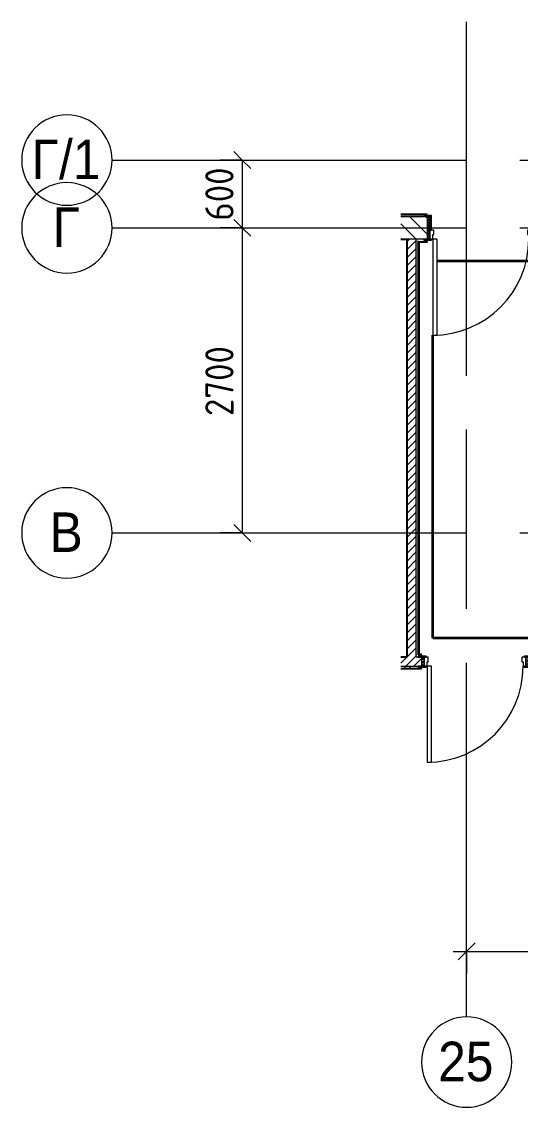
# Model space of a CAD drawing. Header units: millimetres. Extents: x 88919 to 135993, y -1987 to 12871.
# Drawn here: x 88919 to 93335, y 2716 to 12325 of the extents above; entities that cross this region are included whole.
import ezdxf

# ---------------------------------------------------------------- set-up
doc = ezdxf.new("R2010")
doc.units = ezdxf.units.MM
doc.linetypes.add('Осевая', pattern=[3175, 635, -476.25, 1587.5, -476.25])
for name, color, linetype, lineweight in [('A-ANNO-DIMS', 7, 'Continuous', 9), ('A-ANNO-DIMS-100', 7, 'Continuous', 9), ('A-DETL-1', 7, 'Continuous', 35), ('A-DOOR', 7, 'Continuous', 9), ('A-DOOR-1', 7, 'Continuous', 13), ('A-DOOR-FRAM', 7, 'Continuous', 13), ('A-DOOR-FRAM-1', 7, 'Continuous', 9), ('A-WALL-2', 7, 'Continuous', 9), ('I-WALL', 7, 'Continuous', 9), ('Оси', 7, 'Continuous', 9), ('Оси-1', 7, 'Continuous', 20), ('Оси-2', 7, 'Осевая', 9)]:
    doc.layers.add(name, color=color, linetype=linetype, lineweight=lineweight)
doc.layers.add('A-WALL-1', color=7, linetype='Continuous', lineweight=25, true_color=0x3c3c3c)
doc.layers.add('A-WALL-FNSH-1', color=7, linetype='Continuous', lineweight=13, true_color=0x3c3c3c)
doc.styles.add('Arial', font='arial.ttf', dxfattribs={"width": 0.9, "height": 350})
doc.styles.add('ISOCPEUR', font='isocpeur.ttf', dxfattribs={"width": 0.9, "height": 250})
doc.dimstyles.new('ISO-2_5_0_9К_БОЛЬШОЙ', dxfattribs={"dimscale": 304.8, "dimtxt": 248.995294, "dimasz": 0.492126, "dimexe": 0.393701, "dimexo": 0.984252, "dimgap": 0, "dimtad": 1, "dimdec": 0, "dimrnd": 10, "dimzin": 0, "dimdsep": 46, "dimtxsty": 'ISOCPEUR', "dimblk1": 'OBLIQUE', "dimblk2": 'OBLIQUE', "dimsah": 1, "dimcen": 0.09, "dimdle": 0.393701, "dimazin": 0, "dimtfac": 1, "dimtdec": 4, "dimtix": 1, "dimtmove": 0, "dimatfit": 3, "dimfxl": 1, "dimtvp": 1, "dimtolj": 1, "dimtzin": 0, "dimarcsym": 2})
pattern_1 = [(45, (0, 0), (-35.35534, 35.35534), [])]
pattern_2 = [(0, (0, 0), (121.92, 30.48), [10.058, -81.382, 10.058, -81.382, -487.68]), (0, (0, 0), (121.92, 30.48), [-182.88, 10.058, -172.822, 10.058, -81.382, -213.36]), (0, (0, 0), (121.92, 30.48), [-457.2, 10.058, -50.902, 10.058, -142.342]), (120, (45.72, 15.24), (-87.356454, 90.345817), [10.058, -81.382, 10.058, -81.382, -487.68]), (120, (45.72, 15.24), (-87.356454, 90.345817), [-182.88, 10.058, -172.822, 10.058, -81.382, -213.36]), (120, (45.72, 15.24), (-87.356454, 90.345817), [-457.2, 10.058, -50.902, 10.058, -142.342]), (240, (60.96, 76.2), (-34.563546, -120.825817), [10.058, -81.382, 10.058, -81.382, -487.68]), (240, (60.96, 76.2), (-34.563546, -120.825817), [-182.88, 10.058, -172.822, 10.058, -81.382, -213.36]), (240, (60.96, 76.2), (-34.563546, -120.825817), [-457.2, 10.058, -50.902, 10.058, -142.342])]

# ---------------------------------------------------------------- blocks, each defined once
blk = doc.blocks.new('110_Дверь_СКБ_1Ст_Внутренняя1 - Д-8 950x2100h_охрана-31784688-План разверток пом_3_27_ Этаж 3')
at = {"layer": 'A-DOOR'}
h = blk.add_hatch(dxfattribs=at)
h.set_pattern_fill('FP_5', color=256, style=0, pattern_type=2)
h.set_pattern_definition([(135, (1826.41, 164.685), (-14.14214, -14.14214), []), (225, (1826.41, 164.685), (14.14214, -14.14214), [])])
h.paths.add_polyline_path([(487.5, 100), (462.5, 100), (462.5, -100), (487.5, -100)])
at = {"layer": 'A-DOOR-FRAM-1'}
h = blk.add_hatch(dxfattribs=at)
h.set_pattern_fill('FP_6', color=256, style=0, pattern_type=2)
h.set_pattern_definition([(45, (-296.384, 164.685), (-14.1421, 14.1421), []), (135, (-296.384, 164.685), (-14.1421, -14.1421), [])])
h.paths.add_polyline_path([(-459.3, 100), (-462.5, 100), (-462.5, -100), (-437.5, -100), (-437.5, 100)])
at = {"layer": 'A-DOOR'}
blk.add_arc((437.5, 100), 850, 90, 180, dxfattribs=at)
at = {"layer": 'A-DOOR-1'}
for p, q in [((437.5, 950), (397.5, 950)), ((397.5, 950), (397.5, 100)), ((437.5, 100), (437.5, 950)), ((397.5, 100), (437.5, 100))]:
    blk.add_line(p, q, dxfattribs=at)
at = {"layer": 'A-DOOR-FRAM'}
for p, q in [((-422.5, 108), (-492.5, 108)), ((-492.5, 108), (-492.5, 100)), ((-492.5, 100), (-422.5, 100)), ((-437.5, 100), (-462.5, 100)), ((-462.5, 100), (-462.5, -100)), ((-412.5, 100), (-437.5, 100)), ((-437.5, 100), (-437.5, 20)), ((-437.5, -100), (-437.5, 100)), ((-422.5, 100), (-437.5, 100)), ((-437.5, 100), (-437.5, 99)), ((-437.5, 99), (-422.5, 99)), ((-422.5, 100), (-422.5, 108)), ((-422.5, 99), (-422.5, 100)), ((-412.5, 60), (-412.5, 100)), ((437.5, 100), (437.5, 60)), ((462.5, 100), (437.5, 100)), ((517.5, 108), (447.5, 108)), ((447.5, 108), (447.5, 100)), ((462.5, 100), (447.5, 100)), ((447.5, 100), (447.5, 99)), ((447.5, 100), (517.5, 100)), ((447.5, 99), (462.5, 99)), ((462.5, 20), (462.5, 100)), ((487.5, 100), (462.5, 100)), ((462.5, 100), (462.5, -100)), ((462.5, 99), (462.5, 100)), ((487.5, -100), (487.5, 100)), ((517.5, 100), (517.5, 108)), ((-437.5, 20), (-402.5, 20)), ((-422.5, 20), (-437.5, 20)), ((-437.5, 20), (-437.5, -100)), ((-422.5, -100), (-422.5, 20)), ((-402.5, 60), (-412.5, 60)), ((-402.5, 20), (-402.5, 60)), ((437.5, 60), (427.5, 60)), ((427.5, 60), (427.5, 20)), ((427.5, 20), (462.5, 20)), ((462.5, 20), (447.5, 20)), ((447.5, 20), (447.5, -100)), ((462.5, -100), (462.5, 20)), ((-422.5, -100), (-492.5, -100)), ((-492.5, -100), (-492.5, -108)), ((-492.5, -108), (-422.5, -108)), ((-462.5, -100), (-437.5, -100)), ((-437.5, -100), (-422.5, -100)), ((-422.5, -108), (-422.5, -100)), ((447.5, -100), (462.5, -100)), ((517.5, -100), (447.5, -100)), ((447.5, -100), (447.5, -108)), ((447.5, -108), (517.5, -108)), ((462.5, -100), (487.5, -100)), ((517.5, -108), (517.5, -100))]:
    blk.add_line(p, q, dxfattribs=at)
blk = doc.blocks.new('110_Дверь_СКБ_1Ст_Внутренняя1 - Д-8 950x2100h_охрана-32224770-План разверток пом_3_27_ Этаж 3')
at = {"layer": 'A-DOOR'}
h = blk.add_hatch(dxfattribs=at)
h.set_pattern_fill('FP_7', color=256, style=0, pattern_type=2)
h.set_pattern_definition([(135, (1826.41, 104.685), (-14.14214, -14.14214), []), (225, (1826.41, 104.685), (14.14214, -14.14214), [])])
h.paths.add_polyline_path([(487.5, 40), (462.5, 40), (462.5, -40), (487.5, -40), (487.5, -14.4)])
at = {"layer": 'A-DOOR-FRAM-1'}
h = blk.add_hatch(dxfattribs=at)
h.set_pattern_fill('FP_8', color=256, style=0, pattern_type=2)
h.set_pattern_definition([(45, (-296.384, 104.685), (-14.1421, 14.1421), []), (135, (-296.384, 104.685), (-14.1421, -14.1421), [])])
h.paths.add_polyline_path([(-437.5, 40), (-462.5, 40), (-462.5, -40), (-437.5, -40), (-437.5, -14.4)])
at = {"layer": 'A-DOOR'}
blk.add_arc((437.5, 40), 850, 90, 180, dxfattribs=at)
at = {"layer": 'A-DOOR-1'}
for p, q in [((437.5, 890), (397.5, 890)), ((397.5, 890), (397.5, 40)), ((437.5, 40), (437.5, 890)), ((397.5, 40), (437.5, 40))]:
    blk.add_line(p, q, dxfattribs=at)
at = {"layer": 'A-DOOR-FRAM'}
for p, q in [((-422.5, 48), (-492.5, 48)), ((-492.5, 48), (-492.5, 40)), ((-492.5, 40), (-422.5, 40)), ((-437.5, 40), (-462.5, 40)), ((-462.5, 40), (-462.5, -40)), ((-412.5, 40), (-437.5, 40)), ((-437.5, 40), (-437.5, -40)), ((-437.5, -40), (-437.5, 40)), ((-422.5, 40), (-437.5, 40)), ((-437.5, 40), (-437.5, 39)), ((-437.5, 39), (-422.5, 39)), ((-422.5, 40), (-422.5, 48)), ((-422.5, 39), (-422.5, 40)), ((-412.5, 0), (-412.5, 40)), ((-402.5, 0), (-412.5, 0)), ((-402.5, -40), (-402.5, 0)), ((437.5, 0), (427.5, 0)), ((427.5, 0), (427.5, -40)), ((437.5, 40), (437.5, 0)), ((462.5, 40), (437.5, 40)), ((517.5, 48), (447.5, 48)), ((447.5, 48), (447.5, 40)), ((462.5, 40), (447.5, 40)), ((447.5, 40), (447.5, 39)), ((447.5, 40), (517.5, 40)), ((447.5, 39), (462.5, 39)), ((462.5, -40), (462.5, 40)), ((487.5, 40), (462.5, 40)), ((462.5, 40), (462.5, -40)), ((462.5, 39), (462.5, 40)), ((487.5, -40), (487.5, 40)), ((517.5, 40), (517.5, 48)), ((-422.5, -40), (-492.5, -40)), ((-492.5, -40), (-492.5, -48)), ((-492.5, -48), (-422.5, -48)), ((-462.5, -40), (-437.5, -40)), ((-422.5, -39), (-437.5, -39)), ((-437.5, -39), (-437.5, -40)), ((-437.5, -40), (-402.5, -40)), ((-437.5, -40), (-422.5, -40)), ((-422.5, -40), (-422.5, -39)), ((-422.5, -48), (-422.5, -40)), ((427.5, -40), (462.5, -40)), ((462.5, -39), (447.5, -39)), ((447.5, -39), (447.5, -40)), ((447.5, -40), (462.5, -40)), ((517.5, -40), (447.5, -40)), ((447.5, -40), (447.5, -48)), ((447.5, -48), (517.5, -48)), ((462.5, -40), (462.5, -39)), ((462.5, -40), (487.5, -40)), ((517.5, -48), (517.5, -40))]:
    blk.add_line(p, q, dxfattribs=at)
blk = doc.blocks.new('Ось сетки - D8-29747960-План разверток пом_3_27_ Этаж 3')
at = {"layer": 'Оси-1'}
for start, end in [(360, 180), (180, 360)]:
    blk.add_arc((0, 0), 4, start, end, dxfattribs=at)
blk = doc.blocks.new('DIMBLOCK1-План разверток пом_3_27_ Этаж 3')
at = {"layer": 'A-ANNO-DIMS-100', "lineweight": 20}
for p, q in [((90872.1, 11100), (90797.1, 11175)), ((90872.1, 11100), (90947.1, 11025)), ((90872.1, 10500), (90797.1, 10575)), ((90872.1, 10500), (90947.1, 10425))]:
    blk.add_line(p, q, dxfattribs=at)
at = {"layer": 'A-ANNO-DIMS-100'}
for p, q in [((90678.1, 11100), (90992.1, 11100)), ((90872.1, 11100), (90678.1, 11100)), ((90872.1, 11100), (90872.1, 10500)), ((90678.1, 10500), (90992.1, 10500)), ((90872.1, 10500), (90678.1, 10500))]:
    blk.add_line(p, q, dxfattribs=at)
at = {"layer": 'A-ANNO-DIMS-100', "color": 0, "insert": (90545.4, 10563), "char_height": 250, "width": 568.858, "attachment_point": 1, "rotation": 90, "line_spacing_factor": 1.149209, "style": 'ISOCPEUR'}
blk.add_mtext('600', dxfattribs=at)
blk = doc.blocks.new('_Oblique')
at = {"color": 0, "linetype": 'ByBlock', "lineweight": -2}
blk.add_line((-0.5, -0.5), (0.5, 0.5), dxfattribs=at)
blk = doc.blocks.new('DIMBLOCK2-План разверток пом_3_27_ Этаж 3')
at = {"layer": 'A-ANNO-DIMS-100', "lineweight": 20}
for p, q in [((90872.1, 10500), (90797.1, 10575)), ((90872.1, 10500), (90947.1, 10425)), ((90872.1, 7800), (90797.1, 7875)), ((90872.1, 7800), (90947.1, 7725))]:
    blk.add_line(p, q, dxfattribs=at)
at = {"layer": 'A-ANNO-DIMS-100'}
for p, q in [((90678.1, 10500), (90992.1, 10500)), ((90872.1, 10500), (90678.1, 10500)), ((90872.1, 10500), (90872.1, 7800)), ((90678.1, 7800), (90992.1, 7800)), ((90872.1, 7800), (90678.1, 7800))]:
    blk.add_line(p, q, dxfattribs=at)
at = {"layer": 'A-ANNO-DIMS-100', "color": 0, "insert": (90545.4, 8834), "char_height": 250, "width": 758.478, "attachment_point": 1, "rotation": 90, "line_spacing_factor": 1.149209, "style": 'ISOCPEUR'}
blk.add_mtext('2700', dxfattribs=at)
blk = doc.blocks.new('DIMBLOCK3-План разверток пом_3_27_ Этаж 3')
at = {"layer": 'A-ANNO-DIMS-100'}
for p, q in [((92860, 3901), (92860, 4215)), ((94660, 3901), (94660, 4215)), ((92740, 4095), (94660, 4095)), ((92860, 4095), (92860, 3901)), ((94660, 4095), (94660, 3901))]:
    blk.add_line(p, q, dxfattribs=at)
at = {"layer": 'A-ANNO-DIMS-100', "lineweight": 20}
for p, q in [((92860, 4095), (92935, 4170)), ((94660, 4095), (94735, 4170)), ((92860, 4095), (92785, 4020)), ((94660, 4095), (94585, 4020))]:
    blk.add_line(p, q, dxfattribs=at)
at = {"layer": 'A-ANNO-DIMS-100', "color": 0, "insert": (93465.5, 4421.6), "char_height": 250, "width": 706.764, "attachment_point": 1, "line_spacing_factor": 1.149209, "style": 'ISOCPEUR'}
blk.add_mtext('1800', dxfattribs=at)

msp = doc.modelspace()

# ---------------------------------------------------------------- hatches: boundary and pattern name
at = {"layer": 'I-WALL'}
h = msp.add_hatch(dxfattribs=at)
h.set_pattern_fill('FP_9', color=256, style=0, pattern_type=2)
h.set_pattern_definition([(135, (0, 0), (-70.71068, -70.71068), [])])
h.paths.add_polyline_path([(101610, 10400), (101706, 10400), (101706, 10600), (101610, 10600)])
h.paths.add_polyline_path([(94190, 10400), (94210, 10400), (94210, 10600), (93460, 10600), (93460, 10400), (93490, 10400)])
h.paths.add_polyline_path([(92430, 10400), (92510, 10400), (92510, 10600), (92278.4, 10600), (92278.4, 10400), (92410, 10400)])
h = msp.add_hatch(dxfattribs=at)
h.set_pattern_fill('FP_1', color=256, style=0, pattern_type=2)
h.set_pattern_definition(pattern_1)
h.paths.add_polyline_path([(92410, 6700), (92410, 10400), (92330, 10400), (92330, 6700)])
h = msp.add_hatch(dxfattribs=at)
h.set_pattern_fill('FP_10', color=256, style=0, pattern_type=2)
h.set_pattern_definition(pattern_2)
h.paths.add_polyline_path([(92430, 6720), (92430, 10400), (92410, 10400), (92410, 6720)])
h = msp.add_hatch(dxfattribs=at)
h.set_pattern_fill('FP_10', color=256, style=0, pattern_type=2)
h.set_pattern_definition(pattern_2)
h.paths.add_polyline_path([(94190, 10380), (94190, 10400), (93490, 10400), (93490, 10392), (93460, 10392), (93460, 10380), (93490, 10380)])
h.paths.add_polyline_path([(92439, 10380), (92510, 10380), (92510, 10392), (92480, 10392.5), (92480, 10400), (92430, 10400), (92430, 10380)])
h = msp.add_hatch(dxfattribs=at)
h.set_pattern_fill('FP_1', color=256, style=0, pattern_type=2)
h.set_pattern_definition(pattern_1)
h.paths.add_polyline_path([(94210, 6620), (94210, 6700), (93410, 6700), (93410, 6620), (94190, 6620)])
h.paths.add_polyline_path([(92460, 6620), (92460, 6700), (92278.4, 6700), (92278.4, 6620), (92430, 6620)])
h = msp.add_hatch(dxfattribs=at)
h.set_pattern_fill('FP_10', color=256, style=0, pattern_type=2)
h.set_pattern_definition(pattern_2)
h.paths.add_polyline_path([(93456.8, 6700), (94190, 6700), (94190, 6720), (93410, 6720), (93410, 6708), (93440, 6708), (93440, 6700)])
h.paths.add_polyline_path([(92430, 6700), (92430, 6708), (92460, 6708), (92460, 6720), (92410, 6720), (92410, 6700)])
h = msp.add_hatch(dxfattribs=at)
h.set_pattern_fill('FP_10', color=256, style=0, pattern_type=2)
h.set_pattern_definition(pattern_2)
h.paths.add_polyline_path([(94189, 6600), (94190, 6600), (94190, 6620), (93440, 6619.2), (93440, 6612), (93410, 6612), (93410, 6600), (94046, 6600)])
h.paths.add_polyline_path([(92278.4, 6600), (92460, 6600), (92460, 6612), (92430, 6612), (92430, 6620), (92278.4, 6620), (92278.4, 6611.1)])

# ---------------------------------------------------------------- linework, layer by layer
at = {"layer": 'A-DETL-1'}
for p, q in [((92600, 10207.5), (93680.5, 10207.5)), ((92560, 6867.5), (92560, 9550)), ((93603.8, 6867.5), (92560, 6867.5))]:
    msp.add_line(p, q, dxfattribs=at)
at = {"layer": 'A-WALL-1'}
for p, q in [((92480, 10600), (92278.4, 10600)), ((92278.4, 10400), (92330, 10400)), ((92330, 10400), (92330, 6700)), ((92510, 10380), (92510, 10392)), ((92330, 6700), (92278.4, 6700)), ((92460, 6708), (92460, 6720)), ((92278.4, 6600), (92460, 6600)), ((92460, 6600), (92460, 6612))]:
    msp.add_line(p, q, dxfattribs=at)
at = {"layer": 'A-WALL-2'}
for p, q in [((92480, 10400), (92330, 10400)), ((92410, 10400), (92410, 6700)), ((92430, 6700), (92410, 6700)), ((92278.4, 6620), (92430, 6620))]:
    msp.add_line(p, q, dxfattribs=at)
at = {"layer": 'A-WALL-FNSH-1'}
for p, q in [((92510, 10621), (92278.4, 10621)), ((92278.4, 10620), (92510, 10620)), ((92510, 10620), (92510, 10621)), ((92278.4, 6599), (92460, 6599)), ((92460, 6599), (92460, 6600))]:
    msp.add_line(p, q, dxfattribs=at)
at = {"layer": 'I-WALL'}
for p, q in [((92430, 6720), (92430, 10380)), ((92430, 10380), (92510, 10380)), ((92510, 10371), (92510, 10380)), ((92439, 10371), (92439, 6729)), ((92510, 10371), (92439, 10371)), ((92439, 6729), (92460, 6729)), ((92460, 6720), (92460, 6729)), ((92460, 6720), (92430, 6720))]:
    msp.add_line(p, q, dxfattribs=at)
at = {"layer": 'Оси'}
for p, q in [((92860, 9824.5), (92860, 12324.5)), ((89719.3, 11100), (92219.3, 11100)), ((89719.3, 10500), (92219.3, 10500)), ((89719.3, 7800), (92219.3, 7800)), ((92860, 3515.8), (92860, 6015.8))]:
    msp.add_line(p, q, dxfattribs=at)
at = {"layer": 'Оси-2'}
for p, q in [((92219.3, 11100), (99956.6, 11100)), ((92219.3, 10500), (99956.6, 10500)), ((92860, 6015.8), (92860, 9824.5)), ((92219.3, 7800), (99956.6, 7800))]:
    msp.add_line(p, q, dxfattribs=at)

# ---------------------------------------------------------------- block references
at = {"layer": 'A-DOOR', "rotation": 180}
for name, p in [('110_Дверь_СКБ_1Ст_Внутренняя1 - Д-8 950x2100h_охрана-31784688-План разверток пом_3_27_ Этаж 3', (92997.5, 10500)), ('110_Дверь_СКБ_1Ст_Внутренняя1 - Д-8 950x2100h_охрана-32224770-План разверток пом_3_27_ Этаж 3', (92947.5, 6660))]:
    msp.add_blockref(name, p, dxfattribs=at)
at = {"layer": 'Оси-1', "xscale": 99.99999999999993, "yscale": 99.99999999999993, "zscale": 99.99999999999993, "rotation": 269.9999999999994}
for p in [(89319.3, 11100), (89319.3, 10500), (89319.3, 7800)]:
    msp.add_blockref('Ось сетки - D8-29747960-План разверток пом_3_27_ Этаж 3', p, dxfattribs=at)
at = {"layer": 'Оси-1', "xscale": 99.99999999999993, "yscale": 99.99999999999993, "zscale": 99.99999999999993}
msp.add_blockref('Ось сетки - D8-29747960-План разверток пом_3_27_ Этаж 3', (92860, 3115.8), dxfattribs=at)

# ---------------------------------------------------------------- texts
at = {"layer": 'Оси', "char_height": 350, "attachment_point": 1, "style": 'Arial'}
for s, insert, width in [('\\fArial|b0|i0|c204|p34|;\\W.9;Г', (89005.9, 11281), 295.823), ('/1', (89249.9, 11281), 454.557), ('\\fArial|b0|i0|c204|p34|;\\W.9;Г', (89193.5, 10681), 295.823), ('\\fArial|b0|i0|c204|p34|;\\W.9;В', (89166.5, 7981), 360.759), ('25', (92607.4, 3296.5), 606.076)]:
    msp.add_mtext(s, dxfattribs=dict(at, insert=insert, width=width))

# ---------------------------------------------------------------- dimensions: what is measured, and where the dimension line sits
at = {"layer": 'A-ANNO-DIMS'}
for base, p1, p2, override, picture, middle in [((90872.1, 10500), (90978.1, 11100), (90978.1, 10500), {"dimpost": '<>', "dimfxl": 600}, 'DIMBLOCK1-План разверток пом_3_27_ Этаж 3', (90747.1, 10800)), ((90872.1, 7800), (90978.1, 10500), (90978.1, 7800), {"dimpost": '<>', "dimfxl": 2700}, 'DIMBLOCK2-План разверток пом_3_27_ Этаж 3', (90747.1, 9150))]:
    dim = msp.add_linear_dim(base=base, p1=p1, p2=p2, angle=90, dimstyle='ISO-2_5_0_9К_БОЛЬШОЙ', override=override, dxfattribs=at)
    dim.commit()
    dim.dimension.update_dxf_attribs({"geometry": picture, "text_midpoint": middle})
dim = msp.add_linear_dim(base=(94660, 4095), p1=(92860, 4201), p2=(94660, 4201), dimstyle='ISO-2_5_0_9К_БОЛЬШОЙ', override={"dimpost": '<>', "dimfxl": 1800}, dxfattribs=at)
dim.commit()
dim.dimension.update_dxf_attribs({"geometry": 'DIMBLOCK3-План разверток пом_3_27_ Этаж 3', "text_midpoint": (93760, 4220)})

doc.saveas('drawing.dxf')
